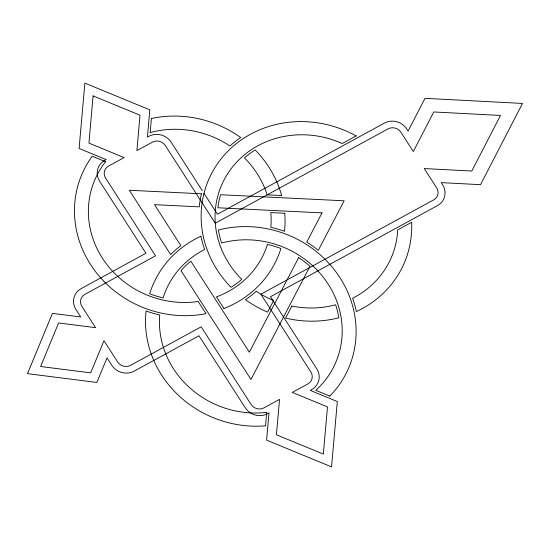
<?xml version="1.0" encoding="UTF-8"?>
<svg xmlns="http://www.w3.org/2000/svg" width="550" height="550" viewBox="0 0 550 550"><rect width="100%" height="100%" fill="white"/><g stroke="black" fill="none" stroke-linecap="round" stroke-linejoin="round"><path stroke-width="0.82" d="M202.283 190.644L171.188 142.264A16.39 15.221 21.8 0 0 148.803 136.338L147.428 137.088L149.827 109.856L84.865 83.105L79.111 148.459L106.177 159.61L104.802 160.359A16.39 15.221 21.8 0 0 99.688 181.294L145.942 253.254L81.125 288.64A16.39 15.221 21.8 0 0 76.01 309.581L80.754 316.965L52.443 313.369L27.5 373.649L96.848 382.456L107.03 357.844L111.781 365.228A16.39 15.221 21.8 0 0 134.166 371.154L198.983 335.775L245.238 407.736A16.39 15.221 21.8 0 0 267.623 413.662L268.998 412.913L266.599 440.144L331.561 466.895L337.315 401.541L310.248 390.39L311.623 389.641A16.39 15.221 21.8 0 0 316.738 368.706L270.483 296.746L437.449 205.604A16.39 15.221 21.8 0 0 442.564 184.663L441.251 182.621L480.521 184.683L522.5 103.441L425.013 98.326L408.107 131.051L406.794 129.016A16.39 15.221 21.8 0 0 384.409 123.09L217.442 214.225L203.995 193.304M93.088 95.899L88.935 143.096L124.121 157.589L108.508 166.114A9.371 8.697 21.8 0 0 105.579 178.076L155.54 255.798L84.824 294.401A9.371 8.697 21.8 0 0 81.902 306.364L95.59 327.663L58.609 322.967L40.597 366.499L90.681 372.859L103.978 340.711L117.672 362.01A9.371 8.697 21.8 0 0 130.46 365.399L201.176 326.796L251.13 404.518A9.371 8.697 21.8 0 0 263.924 407.901L279.538 399.382L276.423 434.782L323.338 454.101L327.491 406.904L292.304 392.411L307.924 383.886A9.371 8.697 21.8 0 0 310.846 371.924L260.893 294.202L433.751 199.843A9.371 8.697 21.8 0 0 436.672 187.88L424.249 168.561L471.756 171.05L500.486 115.459L433.778 111.959L413.318 151.553L400.902 132.234A9.371 8.697 21.8 0 0 388.107 128.844L215.249 223.204L165.296 145.482A9.371 8.697 21.8 0 0 152.508 142.099L136.888 150.618L140.009 115.218L93.088 95.899M151.401 118.511L150.164 132.605A92.269 85.669 21.8 0 1 229.941 146.018A108.659 100.891 21.8 0 1 240.701 137.541A106.322 98.718 21.8 0 0 151.401 118.511M266.709 412.356L265.526 425.81A106.322 98.718 21.8 0 1 146.073 310.984A108.659 100.891 21.8 0 0 159.72 314.985A92.269 85.669 21.8 0 0 266.709 412.356M273.646 300.541L267.589 312.146A106.322 98.718 21.8 0 1 245.492 299.716A108.659 100.891 21.8 0 0 256.245 291.246A92.269 85.669 21.8 0 0 273.646 300.541M298.664 257.627L249.343 352.192L190.836 261.174A89.925 83.497 21.8 0 0 181.012 270.655L250.951 379.473L309.994 266.276A89.925 83.497 21.8 0 0 298.664 257.627M322.004 212.884L306.762 242.103A108.659 100.891 21.8 0 1 318.306 250.339L344.142 200.798L220.591 194.734A89.925 83.497 21.8 0 0 217.91 207.776L322.004 212.884M291.871 306.075L285.615 318.079A106.322 98.718 21.8 0 0 338.827 317.79A89.925 83.497 21.8 0 0 335.617 304.769A92.269 85.669 21.8 0 1 291.871 306.075M356.132 135.933L342.21 143.529A92.269 85.669 21.8 0 0 230.697 169.304A92.269 85.669 21.8 0 0 241.78 279.386A89.925 83.497 21.8 0 1 231.021 287.299A106.322 98.718 21.8 0 1 222.276 157.396A106.322 98.718 21.8 0 1 356.132 135.933M411.641 222.282L397.712 229.886A92.269 85.669 21.8 0 1 352.605 298.272A108.659 100.891 21.8 0 1 356.345 311.568A106.322 98.718 21.8 0 0 411.641 222.282M281.621 195.539L267.156 194.831A92.269 85.669 21.8 0 0 244.413 157.877A89.925 83.497 21.8 0 1 255.173 149.964A106.322 98.718 21.8 0 1 281.621 195.539M201.465 193.799L129.333 190.259L170.651 254.547A108.659 100.891 21.8 0 1 180.84 245.616L154.516 204.669L199.258 206.862A108.659 100.891 21.8 0 1 201.465 193.799M284.749 213.256L270.786 212.568A92.269 85.669 21.8 0 1 270.847 227.294A108.659 100.891 21.8 0 1 284.494 231.296A106.322 98.718 21.8 0 0 284.749 213.256M105.614 161.721L92.235 156.214A106.322 98.718 21.8 0 0 93.844 269.342A106.322 98.718 21.8 0 0 206.002 313.672L198.172 301.489A92.269 85.669 21.8 0 1 103.056 259.174A92.269 85.669 21.8 0 1 105.614 161.721M329.835 396.11L315.831 390.342A92.269 85.669 21.8 0 0 328.316 284.336A92.269 85.669 21.8 0 0 221.616 243.024A89.925 83.497 21.8 0 1 218.405 230.003A106.322 98.718 21.8 0 1 338.848 275.99A106.322 98.718 21.8 0 1 329.835 396.11M223.912 308.502L216.439 296.876A92.269 85.669 21.8 0 0 267.472 244.399A89.925 83.497 21.8 0 1 280.906 248.524A106.322 98.718 21.8 0 1 223.912 308.502M200.894 236.225A106.322 98.718 21.8 0 0 149.669 293.755A89.925 83.497 21.8 0 0 163.096 297.88A92.269 85.669 21.8 0 1 204.634 249.521A108.659 100.891 21.8 0 1 200.894 236.225"/></g></svg>
